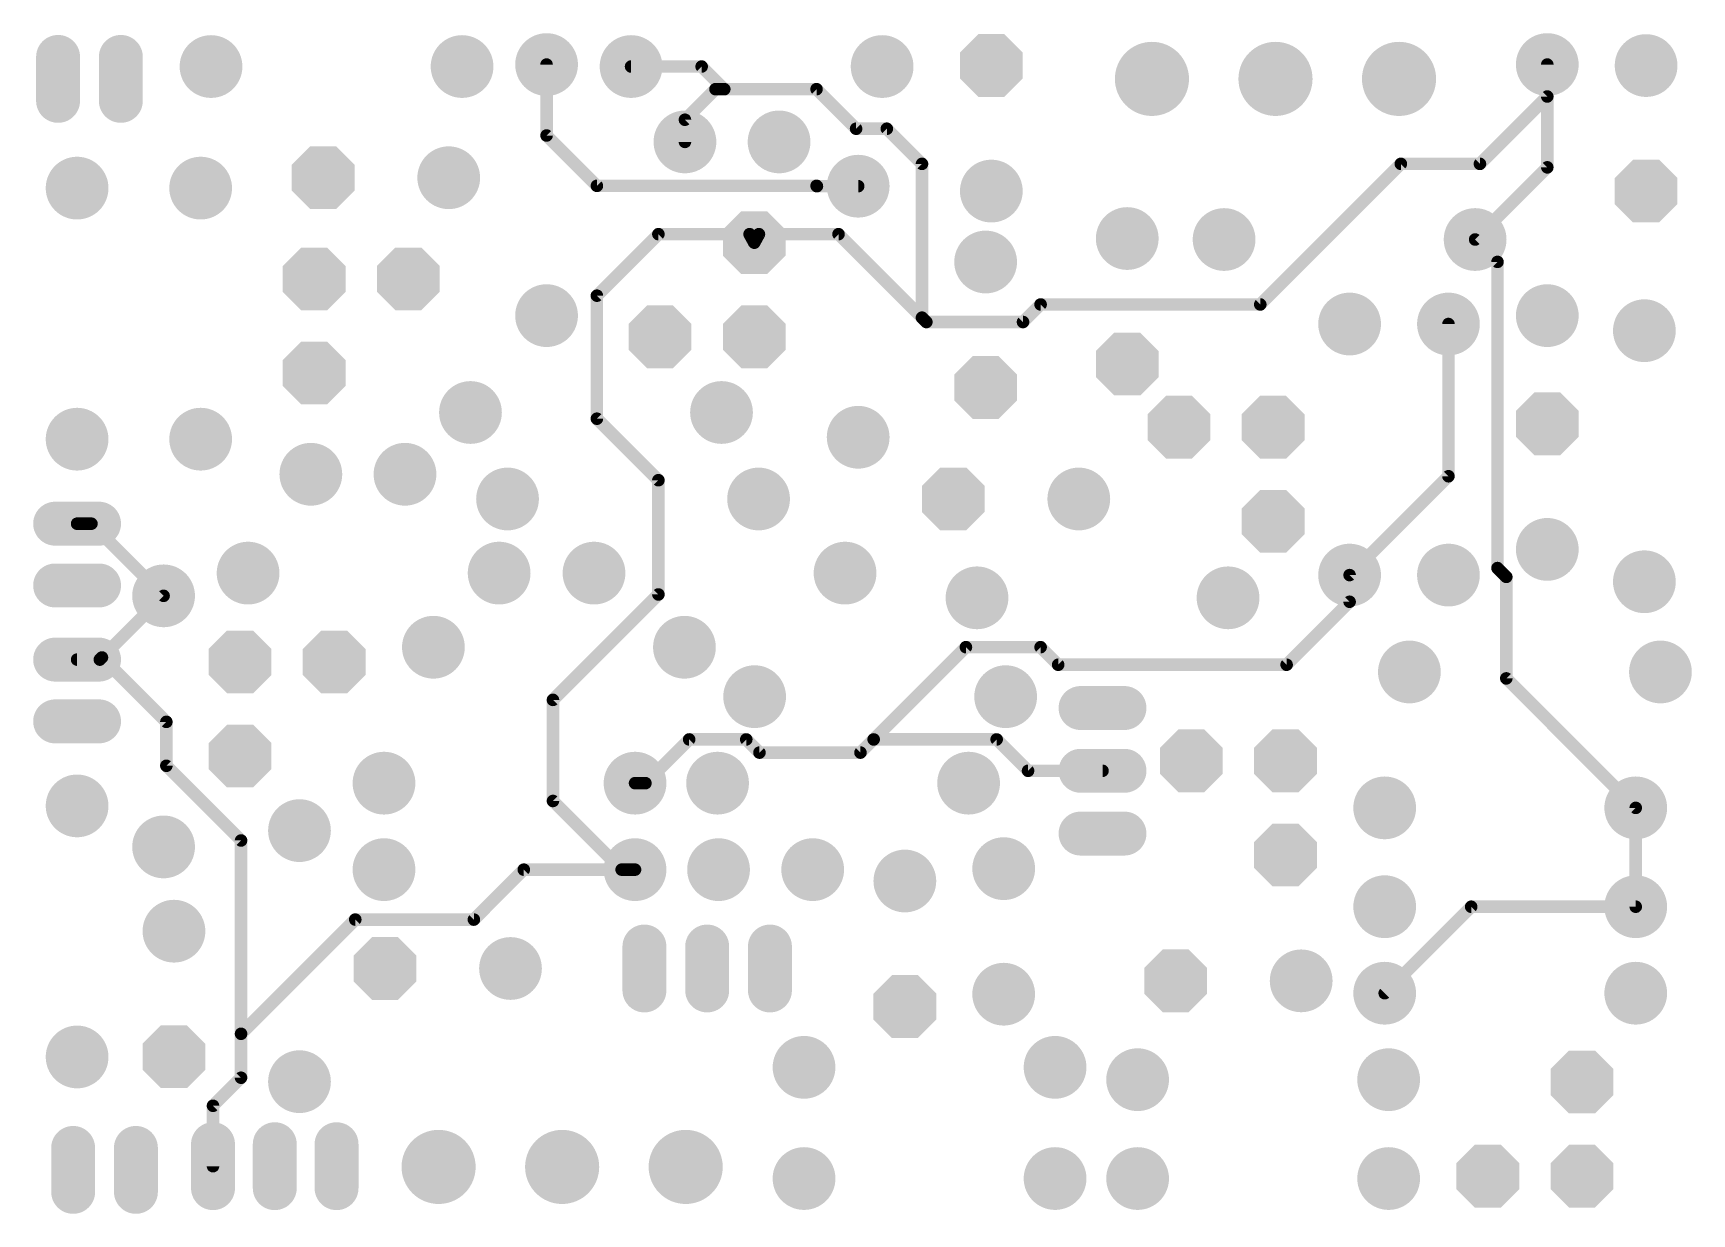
# Model space of a CAD drawing. Extents: x 1.7 to 68.9, y 1.1 to 48.9.
import ezdxf

# ---------------------------------------------------------------- set-up
doc = ezdxf.new("R2010")
doc.units = 0
doc.layers.add('1', color=22, linetype='CONTINUOUS')
doc.layers.add('17', color=82, linetype='CONTINUOUS')

# ---------------------------------------------------------------- blocks, each defined once
blk = doc.blocks.new('ROUNDP')
at = {"const_width": 0.5}
blk.add_lwpolyline([(0, -0.25, 1), (0, 0.25, 1), (0, -0.25)], format="xyb", dxfattribs=at)
blk = doc.blocks.new('OCTAGONP')
at = {"const_width": 0.5}
blk.add_lwpolyline([(-0.25, -0.1036), (-0.25, 0.1036), (-0.1036, 0.25), (0.1036, 0.25), (0.25, 0.1036), (0.25, -0.1036), (0.1036, -0.25), (-0.1036, -0.25), (-0.25, -0.1036), (-0.25, 0.1036)], dxfattribs=at)
blk = doc.blocks.new('LONGP100')
at = {"const_width": 1}
blk.add_lwpolyline([(-0.5, 0), (0.5, 0)], dxfattribs=at)
at = {"const_width": 0.5}
for points in [[(-0.5, 0.25, 1), (-0.5, -0.25)], [(0.5, -0.25, 1), (0.5, 0.25)]]:
    blk.add_lwpolyline(points, format="xyb", dxfattribs=at)

msp = doc.modelspace()

# ---------------------------------------------------------------- linework, layer by layer
at = {"layer": '1', "const_width": 0.508}
for points in [[(22.5, 47.58), (22.5, 44.7084)], [(28.7762, 47.5), (25.92, 47.5)], [(29.6926, 46.5836), (28.7762, 47.5)], [(63, 47.58), (63, 43.42)], [(63, 46.2868), (63, 47.58)], [(29.337, 46.5836), (28.1, 45.3466)], [(29.6926, 46.5836), (29.337, 46.5836)], [(33.4264, 46.5836), (29.6926, 46.5836)], [(35.0266, 44.9834), (33.4264, 46.5836)], [(60.2742, 43.561), (63, 46.2868)], [(28.1, 45.3466), (28.1, 44.45)], [(36.2712, 44.9834), (35.0266, 44.9834)], [(37.6936, 43.561), (36.2712, 44.9834)], [(22.5, 44.7084), (24.5364, 42.672)], [(37.6936, 37.338), (37.6936, 43.561)], [(51.3842, 37.8714), (57.0738, 43.561)], [(57.0738, 43.561), (60.2742, 43.561)], [(63, 43.42), (60.08, 40.5)], [(24.5364, 42.672), (33.4264, 42.672)], [(33.4264, 42.672), (33.4408, 42.6576)], [(33.4408, 42.6576), (35.111, 42.6576)], [(24.5364, 38.227), (27.0256, 40.7162)], [(27.0256, 40.7162), (30.7162, 40.7162)], [(30.7162, 40.7162), (30.905, 40.3716)], [(30.905, 40.3716), (31.0938, 40.7162)], [(31.0938, 40.7162), (34.3154, 40.7162)], [(34.3154, 40.7162), (37.6936, 37.338)], [(60.08, 40.5), (60.9854, 39.5946)], [(60.9854, 39.5946), (60.9854, 27.2034)], [(24.5364, 33.2486), (24.5364, 38.227)], [(37.6936, 37.338), (37.8714, 37.1602)], [(41.783, 37.1602), (42.4942, 37.8714)], [(42.4942, 37.8714), (51.3842, 37.8714)], [(37.8714, 37.1602), (41.783, 37.1602)], [(59, 30.92), (59, 37.08)], [(27.0256, 30.7594), (24.5364, 33.2486)], [(27.0256, 26.1366), (27.0256, 30.7594)], [(55, 26.92), (59, 30.92)], [(4.08, 29), (3.5, 29)], [(7, 26.08), (4.08, 29)], [(55, 25.8408), (55, 26.92)], [(60.9854, 27.2034), (61.341, 26.8478)], [(61.341, 26.8478), (61.341, 22.739)], [(4.5062, 23.5862), (7, 26.08)], [(22.7584, 21.8694), (27.0256, 26.1366)], [(52.451, 23.2918), (55, 25.8408)], [(35.7378, 20.2692), (39.4716, 24.003)], [(39.4716, 24.003), (42.4942, 24.003)], [(42.4942, 24.003), (43.2054, 23.2918)], [(4.42, 23.5), (3.5, 23.5)], [(4.5062, 23.5862), (4.42, 23.5)], [(7.112, 20.9804), (4.5062, 23.5862)], [(43.2054, 23.2918), (52.451, 23.2918)], [(61.341, 22.739), (66.58, 17.5)], [(22.7584, 17.78), (22.7584, 21.8694)], [(7.112, 19.2024), (7.112, 20.9804)], [(26.501, 18.5), (28.2702, 20.2692)], [(28.2702, 20.2692), (30.5816, 20.2692)], [(30.5816, 20.2692), (31.115, 19.7358)], [(35.2044, 19.7358), (35.7378, 20.2692)], [(35.7378, 20.2692), (40.7162, 20.2692)], [(40.7162, 20.2692), (41.9854, 19)], [(31.115, 19.7358), (35.2044, 19.7358)], [(10.1346, 16.1798), (7.112, 19.2024)], [(41.9854, 19), (45, 19)], [(26.08, 18.5), (26.501, 18.5)], [(25.5384, 15), (22.7584, 17.78)], [(66.58, 17.5), (66.58, 13.5)], [(10.1346, 8.3566), (10.1346, 16.1798)], [(19.558, 12.9794), (21.5786, 15)], [(21.5786, 15), (26.08, 15)], [(26.08, 15), (25.5384, 15)], [(59.92, 13.5), (56.42, 10)], [(66.58, 13.5), (59.92, 13.5)], [(10.1346, 8.3566), (14.7574, 12.9794)], [(14.7574, 12.9794), (19.558, 12.9794)], [(10.1346, 6.5786), (10.1346, 8.3566)], [(9, 5.444), (10.1346, 6.5786)], [(9, 3), (9, 5.444)]]:
    msp.add_lwpolyline(points, dxfattribs=at)
at = {"layer": '1', "const_width": 0.254}
for points in [[(22.627, 47.58, 1), (22.373, 47.58)], [(25.92, 47.627, 1), (25.92, 47.373)], [(28.866, 47.5898, 1), (28.6864, 47.4102)], [(28.7762, 47.373, 1), (28.7762, 47.627)], [(63.127, 47.58, 1), (62.873, 47.58)], [(63.127, 47.58, 1), (62.873, 47.58)], [(29.337, 46.7106, 1), (29.337, 46.4566)], [(29.4268, 46.4938, 1), (29.2472, 46.6734)], [(29.6926, 46.7106, 1), (29.6926, 46.4566)], [(29.6028, 46.4938, 1), (29.7824, 46.6734)], [(29.6926, 46.4566, 1), (29.6926, 46.7106)], [(33.5162, 46.6734, 1), (33.3366, 46.4938)], [(33.4264, 46.4566, 1), (33.4264, 46.7106)], [(62.873, 46.2868, 1), (63.127, 46.2868)], [(63.0898, 46.197, 1), (62.9102, 46.3766)], [(28.227, 45.3466, 1), (27.973, 45.3466)], [(28.0102, 45.4364, 1), (28.1898, 45.2568)], [(35.0266, 45.1104, 1), (35.0266, 44.8564)], [(34.9368, 44.8936, 1), (35.1164, 45.0732)], [(36.361, 45.0732, 1), (36.1814, 44.8936)], [(36.2712, 44.8564, 1), (36.2712, 45.1104)], [(22.5898, 44.7982, 1), (22.4102, 44.6186)], [(22.373, 44.7084, 1), (22.627, 44.7084)], [(27.973, 44.45, 1), (28.227, 44.45)], [(37.8206, 43.561, 1), (37.5666, 43.561)], [(37.6038, 43.4712, 1), (37.7834, 43.6508)], [(57.0738, 43.688, 1), (57.0738, 43.434)], [(57.1636, 43.4712, 1), (56.984, 43.6508)], [(60.1844, 43.6508, 1), (60.364, 43.4712)], [(60.2742, 43.434, 1), (60.2742, 43.688)], [(63.0898, 43.3302, 1), (62.9102, 43.5098)], [(62.873, 43.42, 1), (63.127, 43.42)], [(24.5364, 42.799, 1), (24.5364, 42.545)], [(24.4466, 42.5822, 1), (24.6262, 42.7618)], [(33.5162, 42.7618, 1), (33.3366, 42.5822)], [(33.4408, 42.7846, 1), (33.4408, 42.5306)], [(33.351, 42.5678, 1), (33.5306, 42.7474)], [(33.4264, 42.545, 1), (33.4264, 42.799)], [(35.111, 42.5306, 1), (35.111, 42.7846)], [(27.0256, 40.8432, 1), (27.0256, 40.5892)], [(27.1154, 40.6264, 1), (26.9358, 40.806)], [(30.8276, 40.7772, 1), (30.6048, 40.6552)], [(30.7162, 40.5892, 1), (30.7162, 40.8432)], [(31.0938, 40.8432, 1), (31.0938, 40.5892)], [(31.2052, 40.6552, 1), (30.9824, 40.7772)], [(34.4052, 40.806, 1), (34.2256, 40.6264)], [(34.3154, 40.5892, 1), (34.3154, 40.8432)], [(30.7936, 40.4326, 1), (31.0164, 40.3106)], [(30.7936, 40.3106, 1), (31.0164, 40.4326)], [(60.1698, 40.5898, 1), (59.9902, 40.4102)], [(59.9902, 40.5898, 1), (60.1698, 40.4102)], [(61.1124, 39.5946, 1), (60.8584, 39.5946)], [(60.8956, 39.5048, 1), (61.0752, 39.6844)], [(24.6634, 38.227, 1), (24.4094, 38.227)], [(24.4466, 38.3168, 1), (24.6262, 38.1372)], [(37.7834, 37.4278, 1), (37.6038, 37.2482)], [(42.4942, 37.9984, 1), (42.4942, 37.7444)], [(42.584, 37.7816, 1), (42.4044, 37.9612)], [(51.2944, 37.9612, 1), (51.474, 37.7816)], [(51.3842, 37.7444, 1), (51.3842, 37.9984)], [(37.5666, 37.338, 1), (37.8206, 37.338)], [(37.6038, 37.2482, 1), (37.7834, 37.4278)], [(37.8714, 37.2872, 1), (37.8714, 37.0332)], [(37.7816, 37.0704, 1), (37.9612, 37.25)], [(41.6932, 37.25, 1), (41.8728, 37.0704)], [(41.783, 37.0332, 1), (41.783, 37.2872)], [(59.127, 37.08, 1), (58.873, 37.08)], [(24.6262, 33.3384, 1), (24.4466, 33.1588)], [(24.4094, 33.2486, 1), (24.6634, 33.2486)], [(27.1526, 30.7594, 1), (26.8986, 30.7594)], [(26.9358, 30.6696, 1), (27.1154, 30.8492)], [(58.873, 30.92, 1), (59.127, 30.92)], [(59.0898, 30.8302, 1), (58.9102, 31.0098)], [(3.5, 29.127, 1), (3.5, 28.873)], [(4.1698, 29.0898, 1), (3.9902, 28.9102)], [(4.08, 28.873, 1), (4.08, 29.127)], [(55.127, 26.92, 1), (54.873, 26.92)], [(54.9102, 27.0098, 1), (55.0898, 26.8302)], [(61.0752, 27.2932, 1), (60.8956, 27.1136)], [(60.8584, 27.2034, 1), (61.1124, 27.2034)], [(61.468, 26.8478, 1), (61.214, 26.8478)], [(61.2512, 26.758, 1), (61.4308, 26.9376)], [(7.0898, 25.9902, 1), (6.9102, 26.1698)], [(6.9102, 25.9902, 1), (7.0898, 26.1698)], [(26.8986, 26.1366, 1), (27.1526, 26.1366)], [(27.1154, 26.0468, 1), (26.9358, 26.2264)], [(54.873, 25.8408, 1), (55.127, 25.8408)], [(55.0898, 25.751, 1), (54.9102, 25.9306)], [(39.4716, 24.13, 1), (39.4716, 23.876)], [(39.5614, 23.9132, 1), (39.3818, 24.0928)], [(42.584, 24.0928, 1), (42.4044, 23.9132)], [(42.4942, 23.876, 1), (42.4942, 24.13)], [(3.5, 23.627, 1), (3.5, 23.373)], [(4.3302, 23.5898, 1), (4.5098, 23.4102)], [(4.596, 23.676, 1), (4.4164, 23.4964)], [(4.4164, 23.676, 1), (4.596, 23.4964)], [(4.596, 23.4964, 1), (4.4164, 23.676)], [(4.42, 23.373, 1), (4.42, 23.627)], [(43.2054, 23.4188, 1), (43.2054, 23.1648)], [(43.1156, 23.202, 1), (43.2952, 23.3816)], [(52.3612, 23.3816, 1), (52.5408, 23.202)], [(52.451, 23.1648, 1), (52.451, 23.4188)], [(61.4308, 22.8288, 1), (61.2512, 22.6492)], [(61.214, 22.739, 1), (61.468, 22.739)], [(22.8854, 21.8694, 1), (22.6314, 21.8694)], [(22.6686, 21.9592, 1), (22.8482, 21.7796)], [(7.239, 20.9804, 1), (6.985, 20.9804)], [(7.0222, 20.8906, 1), (7.2018, 21.0702)], [(28.2702, 20.3962, 1), (28.2702, 20.1422)], [(28.36, 20.1794, 1), (28.1804, 20.359)], [(30.6714, 20.359, 1), (30.4918, 20.1794)], [(30.5816, 20.1422, 1), (30.5816, 20.3962)], [(35.7378, 20.3962, 1), (35.7378, 20.1422)], [(35.648, 20.359, 1), (35.8276, 20.1794)], [(35.8276, 20.1794, 1), (35.648, 20.359)], [(40.806, 20.359, 1), (40.6264, 20.1794)], [(40.7162, 20.1422, 1), (40.7162, 20.3962)], [(31.115, 19.8628, 1), (31.115, 19.6088)], [(31.0252, 19.646, 1), (31.2048, 19.8256)], [(35.1146, 19.8256, 1), (35.2942, 19.646)], [(35.2044, 19.6088, 1), (35.2044, 19.8628)], [(7.2018, 19.2922, 1), (7.0222, 19.1126)], [(6.985, 19.2024, 1), (7.239, 19.2024)], [(41.9854, 19.127, 1), (41.9854, 18.873)], [(41.8956, 18.9102, 1), (42.0752, 19.0898)], [(45, 18.873, 1), (45, 19.127)], [(26.08, 18.627, 1), (26.08, 18.373)], [(26.4112, 18.5898, 1), (26.5908, 18.4102)], [(26.501, 18.373, 1), (26.501, 18.627)], [(22.8482, 17.8698, 1), (22.6686, 17.6902)], [(22.6314, 17.78, 1), (22.8854, 17.78)], [(66.707, 17.5, 1), (66.453, 17.5)], [(66.4902, 17.4102, 1), (66.6698, 17.5898)], [(10.2616, 16.1798, 1), (10.0076, 16.1798)], [(10.0448, 16.09, 1), (10.2244, 16.2696)], [(21.5786, 15.127, 1), (21.5786, 14.873)], [(21.6684, 14.9102, 1), (21.4888, 15.0898)], [(25.5384, 15.127, 1), (25.5384, 14.873)], [(25.4486, 14.9102, 1), (25.6282, 15.0898)], [(26.08, 14.873, 1), (26.08, 15.127)], [(26.08, 14.873, 1), (26.08, 15.127)], [(59.92, 13.627, 1), (59.92, 13.373)], [(60.0098, 13.4102, 1), (59.8302, 13.5898)], [(66.453, 13.5, 1), (66.707, 13.5)], [(66.58, 13.373, 1), (66.58, 13.627)], [(14.7574, 13.1064, 1), (14.7574, 12.8524)], [(14.8472, 12.8896, 1), (14.6676, 13.0692)], [(19.4682, 13.0692, 1), (19.6478, 12.8896)], [(19.558, 12.8524, 1), (19.558, 13.1064)], [(56.3302, 10.0898, 1), (56.5098, 9.9102)], [(10.2616, 8.3566, 1), (10.0076, 8.3566)], [(10.0448, 8.4464, 1), (10.2244, 8.2668)], [(10.0076, 8.3566, 1), (10.2616, 8.3566)], [(10.2244, 6.4888, 1), (10.0448, 6.6684)], [(10.0076, 6.5786, 1), (10.2616, 6.5786)], [(9.127, 5.444, 1), (8.873, 5.444)], [(8.9102, 5.5338, 1), (9.0898, 5.3542)], [(8.873, 3, 1), (9.127, 3)]]:
    msp.add_lwpolyline(points, format="xyb", dxfattribs=at)

# ---------------------------------------------------------------- block references
at = {"layer": '17'}
for name, p, xscale, yscale, rotation in [('LONGP100', (2.73, 47), 1.778, 1.778, 270), ('LONGP100', (5.27, 47), 1.778, 1.778, 270), ('ROUNDP', (8.92, 47.5), 2.54, 2.54, 180), ('ROUNDP', (19.08, 47.5), 2.54, 2.54, 180), ('ROUNDP', (22.5, 47.58), 2.54, 2.54, 90), ('OCTAGONP', (40.5, 47.54), 2.54, 2.54, 90), ('ROUNDP', (47, 47), 3, 3, 180), ('ROUNDP', (52, 47), 3, 3, 180), ('ROUNDP', (57, 47), 3, 3, 180), ('ROUNDP', (63, 47.58), 2.54, 2.54, 270), ('ROUNDP', (67, 47.54), 2.54, 2.54, 270), ('ROUNDP', (3.5, 42.58), 2.54, 2.54, 270), ('ROUNDP', (8.5, 42.58), 2.54, 2.54, 270), ('OCTAGONP', (13.46, 43), 2.54, 2.54, 180), ('ROUNDP', (18.54, 43), 2.54, 2.54, 180), ('ROUNDP', (35.111, 42.6576), 2.54, 2.54, 90), ('ROUNDP', (40.5, 42.46), 2.54, 2.54, 90), ('OCTAGONP', (67, 42.46), 2.54, 2.54, 270), ('ROUNDP', (46, 40.54), 2.54, 2.54, 270), ('ROUNDP', (49.92, 40.5), 2.54, 2.54, 180), ('ROUNDP', (60.08, 40.5), 2.54, 2.54, 180), ('ROUNDP', (40.27, 39.59), 2.54, 2.54, 270), ('OCTAGONP', (13.095, 38.905), 2.54, 2.54, 180), ('OCTAGONP', (16.905, 38.905), 2.54, 2.54, 180), ('ROUNDP', (22.5, 37.42), 2.54, 2.54, 90), ('ROUNDP', (55, 37.08), 2.54, 2.54, 270), ('ROUNDP', (59, 37.08), 2.54, 2.54, 90), ('ROUNDP', (63, 37.42), 2.54, 2.54, 270), ('ROUNDP', (66.93, 36.81), 2.54, 2.54, 270), ('OCTAGONP', (13.095, 35.095), 2.54, 2.54, 180), ('OCTAGONP', (46, 35.46), 2.54, 2.54, 270), ('OCTAGONP', (40.27, 34.51), 2.54, 2.54, 270), ('ROUNDP', (19.42, 33.5), 2.54, 2.54, 180), ('ROUNDP', (29.58, 33.5), 2.54, 2.54, 180), ('OCTAGONP', (63, 33.04), 2.54, 2.54, 90), ('ROUNDP', (3.5, 32.42), 2.54, 2.54, 270), ('ROUNDP', (8.5, 32.42), 2.54, 2.54, 270), ('ROUNDP', (35.111, 32.4976), 2.54, 2.54, 90), ('OCTAGONP', (48.095, 32.905), 2.54, 2.54, 90), ('OCTAGONP', (51.905, 32.905), 2.54, 2.54, 90), ('ROUNDP', (12.96, 31), 2.54, 2.54, 180), ('ROUNDP', (16.77, 31), 2.54, 2.54, 180), ('OCTAGONP', (38.96, 30), 2.54, 2.54, 180), ('ROUNDP', (44.04, 30), 2.54, 2.54, 180), ('OCTAGONP', (51.905, 29.095), 2.54, 2.54, 90), ('ROUNDP', (63, 27.96), 2.54, 2.54, 90), ('ROUNDP', (24.42, 27), 2.54, 2.54, 180), ('ROUNDP', (34.58, 27), 2.54, 2.54, 180), ('ROUNDP', (55, 26.92), 2.54, 2.54, 270), ('ROUNDP', (59, 26.92), 2.54, 2.54, 90), ('ROUNDP', (66.93, 26.65), 2.54, 2.54, 270), ('ROUNDP', (7, 26.08), 2.54, 2.54, 270), ('ROUNDP', (39.92, 26), 2.54, 2.54, 180), ('ROUNDP', (50.08, 26), 2.54, 2.54, 180), ('OCTAGONP', (10.095, 23.405), 2.54, 2.54, 180), ('OCTAGONP', (13.905, 23.405), 2.54, 2.54, 180), ('ROUNDP', (57.42, 23), 2.54, 2.54, 180), ('ROUNDP', (67.58, 23), 2.54, 2.54, 180), ('LONGP100', (45, 21.54), 1.778, 1.778, 180), ('OCTAGONP', (10.095, 19.595), 2.54, 2.54, 180), ('OCTAGONP', (48.595, 19.405), 2.54, 2.54, 90), ('OCTAGONP', (52.405, 19.405), 2.54, 2.54, 90), ('ROUNDP', (29.42, 18.5), 2.54, 2.54, 180), ('ROUNDP', (39.58, 18.5), 2.54, 2.54, 180), ('LONGP100', (45, 19), 1.778, 1.778, 180), ('ROUNDP', (3.5, 17.58), 2.54, 2.54, 90), ('ROUNDP', (56.42, 17.5), 2.54, 2.54, 180), ('ROUNDP', (66.58, 17.5), 2.54, 2.54, 180), ('ROUNDP', (12.5, 16.58), 2.54, 2.54, 90), ('ROUNDP', (7, 15.92), 2.54, 2.54, 270), ('LONGP100', (45, 16.46), 1.778, 1.778, 180), ('OCTAGONP', (52.405, 15.595), 2.54, 2.54, 90), ('ROUNDP', (15.92, 15), 2.54, 2.54, 180), ('ROUNDP', (26.08, 15), 2.54, 2.54, 180), ('ROUNDP', (29.46, 15), 2.54, 2.54, 180), ('ROUNDP', (33.27, 15), 2.54, 2.54, 180), ('ROUNDP', (41, 15.04), 2.54, 2.54, 270), ('ROUNDP', (37, 14.54), 2.54, 2.54, 270), ('ROUNDP', (56.42, 13.5), 2.54, 2.54, 180), ('ROUNDP', (66.58, 13.5), 2.54, 2.54, 180), ('ROUNDP', (7.42, 12.51), 2.54, 2.54, 270), ('LONGP100', (26.46, 11), 1.778, 1.778, 90), ('LONGP100', (29, 11), 1.778, 1.778, 90), ('LONGP100', (31.54, 11), 1.778, 1.778, 90), ('OCTAGONP', (15.96, 11), 2.54, 2.54, 180), ('ROUNDP', (21.04, 11), 2.54, 2.54, 180), ('OCTAGONP', (47.96, 10.5), 2.54, 2.54, 180), ('ROUNDP', (53.04, 10.5), 2.54, 2.54, 180), ('ROUNDP', (41, 9.96), 2.54, 2.54, 270), ('OCTAGONP', (37, 9.46), 2.54, 2.54, 270), ('ROUNDP', (3.5, 7.42), 2.54, 2.54, 90), ('OCTAGONP', (7.42, 7.43), 2.54, 2.54, 270), ('ROUNDP', (32.92, 7), 2.54, 2.54, 180), ('ROUNDP', (43.08, 7), 2.54, 2.54, 180), ('ROUNDP', (12.5, 6.42), 2.54, 2.54, 90), ('ROUNDP', (46.42, 6.5), 2.54, 2.54, 180), ('ROUNDP', (56.58, 6.5), 2.54, 2.54, 180), ('LONGP100', (9, 3), 1.778, 1.778, 90), ('LONGP100', (11.5, 3), 1.778, 1.778, 90), ('LONGP100', (14, 3), 1.778, 1.778, 90), ('LONGP100', (3.34, 2.85), 1.778, 1.778, 90), ('LONGP100', (5.88, 2.85), 1.778, 1.778, 90), ('ROUNDP', (46.42, 2.5), 2.54, 2.54, 180), ('ROUNDP', (56.58, 2.5), 2.54, 2.54, 180)]:
    msp.add_blockref(name, p, dxfattribs=dict(at, xscale=xscale, yscale=yscale, rotation=rotation))
for name, p, xscale, yscale in [('ROUNDP', (25.92, 47.5), 2.54, 2.54), ('ROUNDP', (36.08, 47.5), 2.54, 2.54), ('ROUNDP', (28.1, 44.45), 2.54, 2.54), ('ROUNDP', (31.91, 44.45), 2.54, 2.54), ('OCTAGONP', (30.905, 40.3716), 2.54, 2.54), ('OCTAGONP', (27.095, 36.5616), 2.54, 2.54), ('OCTAGONP', (30.905, 36.5616), 2.54, 2.54), ('ROUNDP', (20.92, 30), 2.54, 2.54), ('ROUNDP', (31.08, 30), 2.54, 2.54), ('LONGP100', (3.5, 29), 1.778, 1.778), ('ROUNDP', (10.42, 27), 2.54, 2.54), ('ROUNDP', (20.58, 27), 2.54, 2.54), ('LONGP100', (3.5, 26.5), 1.778, 1.778), ('ROUNDP', (17.92, 24), 2.54, 2.54), ('ROUNDP', (28.08, 24), 2.54, 2.54), ('LONGP100', (3.5, 23.5), 1.778, 1.778), ('ROUNDP', (30.92, 22), 2.54, 2.54), ('ROUNDP', (41.08, 22), 2.54, 2.54), ('LONGP100', (3.5, 21), 1.778, 1.778), ('ROUNDP', (15.92, 18.5), 2.54, 2.54), ('ROUNDP', (26.08, 18.5), 2.54, 2.54), ('ROUNDP', (56.42, 10), 2.54, 2.54), ('ROUNDP', (66.58, 10), 2.54, 2.54), ('OCTAGONP', (64.405, 6.405), 2.54, 2.54), ('ROUNDP', (18.13, 2.97), 3, 3), ('ROUNDP', (23.13, 2.97), 3, 3), ('ROUNDP', (28.13, 2.97), 3, 3), ('ROUNDP', (32.92, 2.5), 2.54, 2.54), ('ROUNDP', (43.08, 2.5), 2.54, 2.54), ('OCTAGONP', (60.595, 2.595), 2.54, 2.54), ('OCTAGONP', (64.405, 2.595), 2.54, 2.54)]:
    msp.add_blockref(name, p, dxfattribs=dict(at, xscale=xscale, yscale=yscale))

doc.saveas('drawing.dxf')
